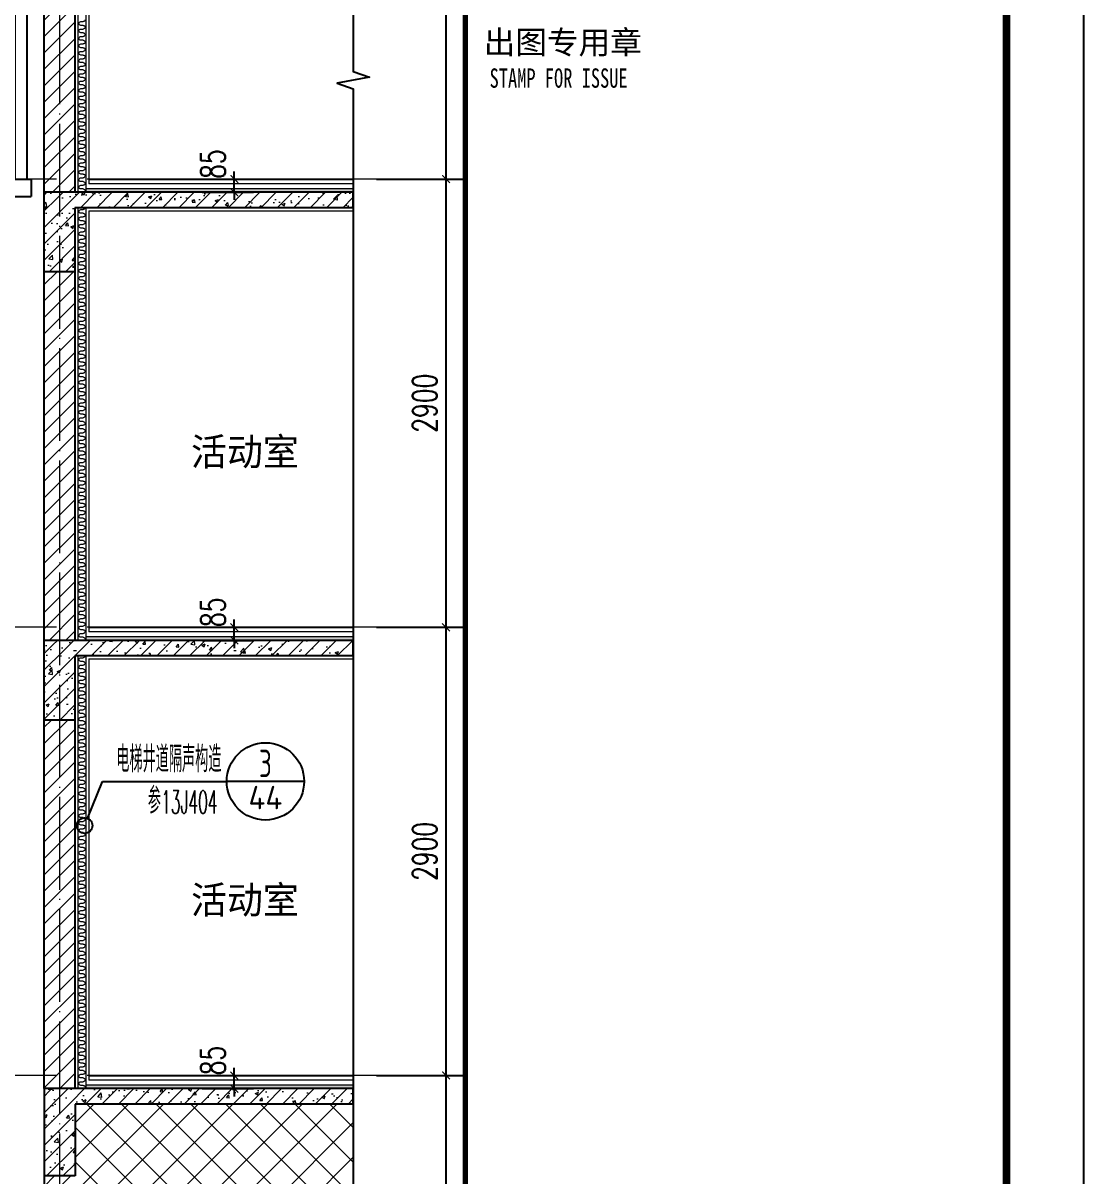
# Model space of a CAD drawing. Extents: x -812054 to 22247, y -644080 to 1003627.
# Drawn here: x -124486 to -117626, y -187671 to -180211 of the extents above; entities that cross this region are included whole.
import ezdxf
from ezdxf.enums import TextEntityAlignment as Align

# ---------------------------------------------------------------- set-up
doc = ezdxf.new("R2010")
doc.units = 0
doc.header["$LTSCALE"] = 1000
doc.linetypes.add('DOTE', pattern=[2.42, 2, -0.2, 0.02, -0.2])
doc.layers.get('0').update_dxf_attribs({"linetype": 'CONTINUOUS'})
doc.layers.get('DEFPOINTS').update_dxf_attribs({"linetype": 'CONTINUOUS'})
for name, color, linetype in [('-TK', 7, 'CONTINUOUS'), ('DIM_ELEV', 3, 'CONTINUOUS'), ('DIM_IDEN', 67, 'CONTINUOUS'), ('DIM_SYMB', 3, 'CONTINUOUS'), ('PUB_DIM', 3, 'CONTINUOUS'), ('PUB_TEXT', 2, 'CONTINUOUS'), ('WALL', 5, 'CONTINUOUS'), ('图签文字', 4, 'CONTINUOUS'), ('看线', 251, 'CONTINUOUS'), ('立面-看线', 251, 'CONTINUOUS'), ('设备', 253, 'CONTINUOUS')]:
    doc.layers.add(name, color=color, linetype=linetype)
for name, color, linetype, lineweight in [('DOTE', 19, 'DOTE', 9), ('PUB_HATCH', 8, 'CONTINUOUS', 9), ('内粉刷', 37, 'CONTINUOUS', 9), ('图框', 9, 'CONTINUOUS', 18), ('填充', 251, 'CONTINUOUS', 5)]:
    doc.layers.add(name, color=color, linetype=linetype, lineweight=lineweight)
doc.styles.add('_TCH_DIM', font='SIMPLEX.shx', dxfattribs={"width": 0.7, "bigfont": 'GBCBIG.shx'})
doc.styles.add('_TCH_DIM_T3', font='SIMPLEX', dxfattribs={"width": 0.705882, "bigfont": 'GBCBIG'})
doc.styles.add('STANDARD_T3', font='gbenor.shx', dxfattribs={"bigfont": 'gbcbig.shx'})
doc.styles.add('建筑图签-1', font='simhei.ttf', dxfattribs={"width": 0.7})
doc.dimstyles.new('_TCH_ARCH&&50', dxfattribs={"dimtxt": 157.5, "dimasz": 50, "dimexe": 125, "dimexo": 150, "dimgap": 58.75, "dimtad": 1, "dimdec": 0, "dimzin": 0, "dimdsep": 46, "dimtxsty": '_TCH_DIM_T3', "dimblk": 'ARCHTICK', "dimcen": 0.09, "dimclrt": 7, "dimazin": 0, "dimtfac": 1, "dimtdec": 0, "dimtix": 1, "dimtmove": 2, "dimatfit": 3, "dimldrblk": 'ARCHTICK', "dimfxl": 1, "dimtolj": 1, "dimtzin": 0, "dimarcsym": 0})
pattern_1 = [(45, (-275314.47, -94538.53), (-53.03303, 53.03303), [])]
pattern_2 = [(45, (-275314.47, -94592.38), (-53.03301, 53.03301), []), (50, (-275314.47, -94592.38), (215.17805, -18.82564), [22.5, -247.5]), (355, (-275314.47, -94592.38), (-41.6254, 225.65764), [18, -198]), (100.4514, (-275296.54, -94593.95), (173.55281, 206.83186), [19.12206, -210.34263]), (46.1842, (-275314.47, -94532.38), (320.1723, -49.6557), [33.75, -371.25]), (96.6356, (-275287.8, -94536.52), (280.3988, 292.23536), [28.6831, -315.5139]), (351.1842, (-275314.47, -94532.38), (280.3986, 292.2356), [27, -297]), (21, (-275284.47, -94547.38), (179.07212, -120.78567), [22.5, -247.5]), (326, (-275284.47, -94547.38), (72.9946, 217.545), [18, -198]), (71.4514, (-275269.55, -94557.45), (252.0668, 96.75915), [19.12206, -210.34263]), (37.5, (-275314.47, -94592.38), (3.647957, 99.868156), [0, -195.6, 0, -201, 0, -198.75]), (7.5, (-275314.47, -94592.38), (78.92086, 118.323514), [0, -114.6, 0, -191.1, 0, -75.75]), (327.5, (-275381.37, -94592.38), (160.14673, -6.76646), [0, -75, 0, -234, 0, -310.5]), (317.5, (-275411.37, -94592.38), (174.95585, 30.0315), [0, -97.5, 0, -155.4, 0, -220.5])]

# ---------------------------------------------------------------- blocks, each defined once
blk = doc.blocks.new('A1')
blk.add_lwpolyline([(0, 59400), (0, 0), (84100, 0), (84100, 59400)], close=True)
at = {"const_width": 100}
blk.add_lwpolyline([(2500, 58400), (2500, 1000), (83100, 1000), (83100, 58400)], close=True, dxfattribs=at)
at = {"layer": '图框', "const_width": 70}
blk.add_lwpolyline([(76100, 1000), (76100, 58400)], dxfattribs=at)
at = {"layer": '图框', "style": '建筑图签-1', "width": 0.7}
blk.add_text('STAMP FOR ISSUE', height=250, dxfattribs=at).set_placement((76413, 31081))
at = {"layer": '图签文字', "color": 7, "style": '建筑图签-1'}
blk.add_text('出图专用章', height=300, dxfattribs=at).set_placement((76336, 31518))
blk = doc.blocks.new('$LinePat$保温层')
at = {"color": 0}
for p, q in [((24, -24), (24, -56)), ((72, -56), (72, -24))]:
    blk.add_line(p, q, dxfattribs=at)
for centre, start, end in [((96, -24), 90, 180), ((0, -24), 0, 90), ((48, -56), 180, 0)]:
    blk.add_arc(centre, 24, start, end, dxfattribs=at)
blk = doc.blocks.new('A$C3EC504A2')
at = {"layer": '设备', "color": 206}
for p, q in [((-172.5, 1734.9), (-143, 1734.9)), ((143.4, 1764), (-143.4, 1764)), ((-133, 1724.9), (-133, 1609.2)), ((-91.6, 1764), (-91.6, -1418.3)), ((82.9, 1764), (82.9, -1418.3)), ((82.9, 1764), (82.9, 1570.1)), ((132.9, 1724.9), (132.9, 1609.2)), ((172.5, 1734.9), (142.9, 1734.9)), ((-91.6, 1570.1), (-242.2, 1570.1)), ((-213.1, 1599.2), (-143, 1599.2)), ((242.2, 1570.1), (82.9, 1570.1)), ((213.1, 1599.2), (142.9, 1599.2)), ((-952.1, 1158.1), (-868.8, 1158.1)), ((-175, -1204.9), (-175, -869.8)), ((175, -1204.9), (175, -869.8)), ((300, -1037.9), (-300, -1037.9)), ((-959.6, -1298), (834.8, -1298)), ((-959.6, -1298), (-959.6, -1418.3)), ((834.8, -1298), (834.8, -1418.3)), ((-959.6, -1418.3), (834.8, -1418.3)), ((-141.6, -1418.3), (-141.6, -1462)), ((132.9, -1418.3), (132.9, -1462)), ((-172.5, -1491.1), (-143, -1491.1)), ((143.4, -1462), (-143.4, -1462)), ((-133, -1501.1), (-133, -1546.6)), ((-91.6, -1462), (-91.6, -1585.7)), ((82.9, -1462), (82.9, -1585.7)), ((132.9, -1501.1), (132.9, -1546.6)), ((172.5, -1491.1), (142.9, -1491.1)), ((242.2, -1585.7), (-242.2, -1585.7)), ((-213.1, -1556.6), (-143, -1556.6)), ((213.1, -1556.6), (142.9, -1556.6))]:
    blk.add_line(p, q, dxfattribs=at)
for points in [[(722.6, 1363.4), (722.6, 1158.1), (-868.8, 1158.1), (-868.8, 1363.4)], [(722.6, 1158.1), (722.6, -1298), (-959.6, -1298), (-959.6, 1158.1)]]:
    blk.add_lwpolyline(points, close=True, dxfattribs=at)
for points in [[(-959.6, 1158.1), (-892.8, 1158.1), (-892.8, -1298)], [(722.6, 1158.1), (805.8, 1158.1), (805.8, -1298)]]:
    blk.add_lwpolyline(points, dxfattribs=at)
for centre, radius, start, end in [((-143.4, 1734.9), 29.1, 90.00001, 180.00001), ((-143, 1724.9), 10, 0.00001, 90.00001), ((142.9, 1724.9), 10, 90.00001, 180.00001), ((143.4, 1734.9), 29.1, 0.00001, 90.00001), ((-143, 1609.2), 10, 270.00001, 0.00001), ((142.9, 1609.2), 10, 180.00001, 270.00001), ((-213.1, 1570.1), 29.1, 90.00001, 180.00001), ((213.1, 1570.1), 29.1, 0.00001, 90.00001), ((-143.4, -1491.1), 29.1, 90.00001, 180.00001), ((-143, -1501.1), 10, 0.00001, 90.00001), ((142.9, -1501.1), 10, 90.00001, 180.00001), ((143.4, -1491.1), 29.1, 0.00001, 90.00001), ((-213.1, -1585.7), 29.1, 90.00001, 180.00001), ((-143, -1546.6), 10, 270.00001, 0.00001), ((142.9, -1546.6), 10, 180.00001, 270.00001), ((213.1, -1585.7), 29.1, 0.00001, 90.00001)]:
    blk.add_arc(centre, radius, start, end, dxfattribs=at)
blk = doc.blocks.new('BFGBFBCBVFB')
at = {"layer": 'PUB_HATCH'}
h = blk.add_hatch(dxfattribs=at)
h.set_pattern_fill('普通砖', color=256, scale=30, style=0)
h.set_pattern_definition([(45, (0, 53.85), (-53.03303, 53.03303), [])])
h.paths.add_polyline_path([(896472.3, 25480), (896272.3, 25480), (896272.3, 23095), (896472.3, 23095)])
at = {"layer": 'WALL'}
for p, q in [((896272.3, 25480), (896272.3, 23095)), ((896472.3, 25480), (896472.3, 23095)), ((896472.3, 23095), (896272.3, 23095))]:
    blk.add_line(p, q, dxfattribs=at)
at = {"layer": '内粉刷'}
for p, q in [((896493.3, 23095), (896493.3, 25895)), ((896543.3, 25895), (896543.3, 23095))]:
    blk.add_line(p, q, dxfattribs=at)
blk.add_lwpolyline([(896563.3, 25875), (896563.3, 23150)], dxfattribs=at)
at = {"layer": '填充', "color": 252, "xscale": -0.5013020832264923, "yscale": 0.499999999874268, "zscale": 0.4999999998742679, "rotation": 269.9999999995265}
for p in [(896538.3, 24162.5), (896538.3, 24114.3), (896538.3, 24066.2), (896538.3, 24018.1), (896538.3, 23970), (896538.3, 23921.8), (896538.3, 23873.7), (896538.3, 23825.6), (896538.3, 23777.5), (896538.3, 23729.3), (896538.3, 23681.2), (896538.3, 23633.1), (896538.3, 23585), (896538.3, 23536.8), (896538.3, 23488.7), (896538.3, 23440.6), (896538.3, 23392.5), (896538.3, 23344.3), (896538.3, 23296.2), (896538.3, 23248.1), (896538.3, 23200), (896538.3, 23151.8), (896538.3, 23103.7)]:
    blk.add_blockref('$LinePat$保温层', p, dxfattribs=at)
blk = doc.blocks.new('_ArchTick')
at = {"color": 0, "linetype": 'ByBlock', "const_width": 0.15}
blk.add_lwpolyline([(-0.5, -0.5), (0.5, 0.5)], dxfattribs=at)
blk = doc.blocks.new('*D1162')
at = {"layer": 'DEFPOINTS', "color": 0, "transparency": 16777216}
for p in [(-123478.8, -187020.8), (-123120.4, -187020.8), (-123478.8, -187105.8)]:
    blk.add_point(p, dxfattribs=at)
at = {"layer": 'PUB_DIM', "color": 0, "lineweight": -2, "transparency": 16777216}
for p, q in [((-123120.4, -187020.8), (-123120.4, -186970.8)), ((-123328.8, -187020.8), (-122995.4, -187020.8)), ((-123120.4, -187105.8), (-123120.4, -187020.8)), ((-123328.8, -187105.8), (-122995.4, -187105.8)), ((-123120.4, -187105.8), (-123120.4, -187155.8))]:
    blk.add_line(p, q, dxfattribs=at)
at = {"layer": 'PUB_DIM', "color": 0, "lineweight": -2, "transparency": 16777216, "xscale": 50, "yscale": 50, "zscale": 50}
for p, rotation in [((-123120.4, -187020.8), 270), ((-123120.4, -187105.8), 90)]:
    blk.add_blockref('_ArchTick', p, dxfattribs=dict(at, rotation=rotation))
at = {"layer": 'PUB_DIM', "color": 7, "transparency": 16777216, "insert": (-123257.9, -186924.1), "char_height": 157.5, "attachment_point": 5, "rotation": 90, "style": '_TCH_DIM_T3'}
blk.add_mtext('\\A1;85', dxfattribs=at)
blk = doc.blocks.new('*D1163')
at = {"layer": 'DEFPOINTS', "color": 0, "transparency": 16777216}
for p in [(-123478.8, -184120.8), (-123120.4, -184120.8), (-123478.8, -184205.8)]:
    blk.add_point(p, dxfattribs=at)
at = {"layer": 'PUB_DIM', "color": 0, "lineweight": -2, "transparency": 16777216}
for p, q in [((-123120.4, -184120.8), (-123120.4, -184070.8)), ((-123328.8, -184120.8), (-122995.4, -184120.8)), ((-123120.4, -184205.8), (-123120.4, -184120.8)), ((-123328.8, -184205.8), (-122995.4, -184205.8)), ((-123120.4, -184205.8), (-123120.4, -184255.8))]:
    blk.add_line(p, q, dxfattribs=at)
at = {"layer": 'PUB_DIM', "color": 0, "lineweight": -2, "transparency": 16777216, "xscale": 50, "yscale": 50, "zscale": 50}
for p, rotation in [((-123120.4, -184120.8), 270), ((-123120.4, -184205.8), 90)]:
    blk.add_blockref('_ArchTick', p, dxfattribs=dict(at, rotation=rotation))
at = {"layer": 'PUB_DIM', "color": 7, "transparency": 16777216, "insert": (-123257.9, -184024.1), "char_height": 157.5, "attachment_point": 5, "rotation": 90, "style": '_TCH_DIM_T3'}
blk.add_mtext('\\A1;85', dxfattribs=at)
blk = doc.blocks.new('*D1164')
at = {"layer": 'DEFPOINTS', "color": 0, "transparency": 16777216}
for p in [(-123478.8, -181220.8), (-123120.4, -181220.8), (-123478.8, -181305.8)]:
    blk.add_point(p, dxfattribs=at)
at = {"layer": 'PUB_DIM', "color": 0, "lineweight": -2, "transparency": 16777216}
for p, q in [((-123120.4, -181220.8), (-123120.4, -181170.8)), ((-123328.8, -181220.8), (-122995.4, -181220.8)), ((-123120.4, -181305.8), (-123120.4, -181220.8)), ((-123328.8, -181305.8), (-122995.4, -181305.8)), ((-123120.4, -181305.8), (-123120.4, -181355.8))]:
    blk.add_line(p, q, dxfattribs=at)
at = {"layer": 'PUB_DIM', "color": 0, "lineweight": -2, "transparency": 16777216, "xscale": 50, "yscale": 50, "zscale": 50}
for p, rotation in [((-123120.4, -181220.8), 270), ((-123120.4, -181305.8), 90)]:
    blk.add_blockref('_ArchTick', p, dxfattribs=dict(at, rotation=rotation))
at = {"layer": 'PUB_DIM', "color": 7, "transparency": 16777216, "insert": (-123257.9, -181124.1), "char_height": 157.5, "attachment_point": 5, "rotation": 90, "style": '_TCH_DIM_T3'}
blk.add_mtext('\\A1;85', dxfattribs=at)
blk = doc.blocks.new('*D1205')
at = {"layer": 'DEFPOINTS', "color": 0, "transparency": 16777216}
for p in [(-122351.1, -187020.8), (-121751.1, -187020.8), (-122351.1, -191770.8)]:
    blk.add_point(p, dxfattribs=at)
at = {"layer": 'PUB_DIM', "color": 0, "lineweight": -2, "transparency": 16777216}
for p, q in [((-122201.1, -187020.8), (-121626.1, -187020.8)), ((-121751.1, -191770.8), (-121751.1, -187020.8)), ((-122201.1, -191770.8), (-121626.1, -191770.8))]:
    blk.add_line(p, q, dxfattribs=at)
at = {"layer": 'PUB_DIM', "color": 0, "lineweight": -2, "transparency": 16777216, "xscale": 50, "yscale": 50, "zscale": 50}
for p, rotation in [((-121751.1, -187020.8), 90), ((-121751.1, -191770.8), 270)]:
    blk.add_blockref('_ArchTick', p, dxfattribs=dict(at, rotation=rotation))
at = {"layer": 'PUB_DIM', "color": 7, "transparency": 16777216, "insert": (-121888.6, -189395.8), "char_height": 157.5, "attachment_point": 5, "rotation": 90, "style": '_TCH_DIM_T3'}
blk.add_mtext('\\A1;4750', dxfattribs=at)
blk = doc.blocks.new('*D1206')
at = {"layer": 'DEFPOINTS', "color": 0, "transparency": 16777216}
for p in [(-122351.1, -184120.8), (-121751.1, -184120.8), (-122351.1, -187020.8)]:
    blk.add_point(p, dxfattribs=at)
at = {"layer": 'PUB_DIM', "color": 0, "lineweight": -2, "transparency": 16777216}
for p, q in [((-122201.1, -184120.8), (-121626.1, -184120.8)), ((-121751.1, -187020.8), (-121751.1, -184120.8)), ((-122201.1, -187020.8), (-121626.1, -187020.8))]:
    blk.add_line(p, q, dxfattribs=at)
at = {"layer": 'PUB_DIM', "color": 0, "lineweight": -2, "transparency": 16777216, "xscale": 50, "yscale": 50, "zscale": 50}
for p, rotation in [((-121751.1, -184120.8), 90), ((-121751.1, -187020.8), 270)]:
    blk.add_blockref('_ArchTick', p, dxfattribs=dict(at, rotation=rotation))
at = {"layer": 'PUB_DIM', "color": 7, "transparency": 16777216, "insert": (-121888.6, -185570.8), "char_height": 157.5, "attachment_point": 5, "rotation": 90, "style": '_TCH_DIM_T3'}
blk.add_mtext('\\A1;2900', dxfattribs=at)
blk = doc.blocks.new('*D1207')
at = {"layer": 'DEFPOINTS', "color": 0, "transparency": 16777216}
for p in [(-122351.1, -181220.8), (-121751.1, -181220.8), (-122351.1, -184120.8)]:
    blk.add_point(p, dxfattribs=at)
at = {"layer": 'PUB_DIM', "color": 0, "lineweight": -2, "transparency": 16777216}
for p, q in [((-122201.1, -181220.8), (-121626.1, -181220.8)), ((-121751.1, -184120.8), (-121751.1, -181220.8)), ((-122201.1, -184120.8), (-121626.1, -184120.8))]:
    blk.add_line(p, q, dxfattribs=at)
at = {"layer": 'PUB_DIM', "color": 0, "lineweight": -2, "transparency": 16777216, "xscale": 50, "yscale": 50, "zscale": 50}
for p, rotation in [((-121751.1, -181220.8), 90), ((-121751.1, -184120.8), 270)]:
    blk.add_blockref('_ArchTick', p, dxfattribs=dict(at, rotation=rotation))
at = {"layer": 'PUB_DIM', "color": 7, "transparency": 16777216, "insert": (-121888.6, -182670.8), "char_height": 157.5, "attachment_point": 5, "rotation": 90, "style": '_TCH_DIM_T3'}
blk.add_mtext('\\A1;2900', dxfattribs=at)
blk = doc.blocks.new('*D1208')
at = {"layer": 'DEFPOINTS', "color": 0, "transparency": 16777216}
for p in [(-122351.1, -178320.8), (-121751.1, -178320.8), (-122351.1, -181220.8)]:
    blk.add_point(p, dxfattribs=at)
at = {"layer": 'PUB_DIM', "color": 0, "lineweight": -2, "transparency": 16777216}
for p, q in [((-122201.1, -178320.8), (-121626.1, -178320.8)), ((-121751.1, -181220.8), (-121751.1, -178320.8)), ((-122201.1, -181220.8), (-121626.1, -181220.8))]:
    blk.add_line(p, q, dxfattribs=at)
at = {"layer": 'PUB_DIM', "color": 0, "lineweight": -2, "transparency": 16777216, "xscale": 50, "yscale": 50, "zscale": 50}
for p, rotation in [((-121751.1, -178320.8), 90), ((-121751.1, -181220.8), 270)]:
    blk.add_blockref('_ArchTick', p, dxfattribs=dict(at, rotation=rotation))
at = {"layer": 'PUB_DIM', "color": 7, "transparency": 16777216, "insert": (-121888.6, -179770.8), "char_height": 157.5, "attachment_point": 5, "rotation": 90, "style": '_TCH_DIM_T3'}
blk.add_mtext('\\A1;2900', dxfattribs=at)

msp = doc.modelspace()

# ---------------------------------------------------------------- hatches: boundary and pattern name
at = {"layer": 'PUB_HATCH'}
h = msp.add_hatch(dxfattribs=at)
h.set_pattern_fill('钢筋混凝土', color=256, scale=30, style=0)
h.set_pattern_definition(pattern_2)
h.paths.add_polyline_path([(-122351.07, -181305.8), (-124351.15, -181305.8), (-124151.15, -181405.8), (-122351.07, -181405.8)])
h = msp.add_hatch(dxfattribs=at)
h.set_pattern_fill('钢筋混凝土', color=256, scale=30, style=0)
h.set_pattern_definition(pattern_2)
h.paths.add_polyline_path([(-124151.15, -181405.8), (-124351.15, -181305.8), (-124351.15, -181820.8), (-124151.15, -181820.8)])
h = msp.add_hatch(dxfattribs=at)
h.set_pattern_fill('普通砖', color=256, scale=30, style=0)
h.set_pattern_definition(pattern_1)
h.paths.add_polyline_path([(-124151.15, -181820.8), (-124351.15, -181820.8), (-124351.15, -184205.8), (-124151.15, -184205.8)])
h = msp.add_hatch(dxfattribs=at)
h.set_pattern_fill('钢筋混凝土', color=256, scale=30, style=0)
h.set_pattern_definition(pattern_2)
h.paths.add_polyline_path([(-122351.07, -184205.8), (-124351.15, -184205.8), (-124151.15, -184305.8), (-122351.07, -184305.8)])
h = msp.add_hatch(dxfattribs=at)
h.set_pattern_fill('钢筋混凝土', color=256, scale=30, style=0)
h.set_pattern_definition(pattern_2)
h.paths.add_polyline_path([(-124151.15, -184305.8), (-124351.15, -184205.8), (-124351.15, -184720.8), (-124151.15, -184720.8)])
h = msp.add_hatch(dxfattribs=at)
h.set_pattern_fill('普通砖', color=256, scale=30, style=0)
h.set_pattern_definition(pattern_1)
h.paths.add_polyline_path([(-124151.15, -184720.8), (-124351.15, -184720.8), (-124351.15, -187105.8), (-124151.15, -187105.8)])
h = msp.add_hatch(dxfattribs=at)
h.set_pattern_fill('钢筋混凝土', color=256, scale=30, style=0)
h.set_pattern_definition(pattern_2)
h.paths.add_polyline_path([(-122351.1, -187105.8), (-124350.16, -187105.8), (-124150.16, -187205.8), (-122351.1, -187205.8)])
h = msp.add_hatch(dxfattribs=at)
h.set_pattern_fill('钢筋混凝土', color=256, scale=30, style=0)
h.set_pattern_definition(pattern_2)
h.paths.add_polyline_path([(-124150.16, -187205.8), (-124350.16, -187105.8), (-124350.16, -187670.75), (-124150.16, -187670.75)])
h = msp.add_hatch(dxfattribs=at)
h.set_pattern_fill('普通砖', color=256, scale=30, style=0)
h.set_pattern_definition(pattern_1)
h.paths.add_polyline_path([(-124150.16, -187670.75), (-124350.16, -187670.75), (-124350.2, -191870.8), (-124150.2, -191870.8)])
at = {"layer": '填充'}
h = msp.add_hatch(dxfattribs=at)
h.set_pattern_fill('ANSI37', color=196, scale=100, style=0)
h.set_pattern_definition([(45, (-1422484.02, -696521.58), (-112.253202, 112.253202), []), (135, (-1422484.02, -696521.58), (-112.253202, -112.253202), [])])
h.paths.add_polyline_path([(-122351.1, -191770.8), (-122351.1, -187205.8), (-124150.16, -187205.8), (-124150.16, -187205.8), (-124150.16, -191770.8)])
at = {"layer": '立面-看线'}
h = msp.add_hatch(dxfattribs=at)
h.set_pattern_fill('HONEY', color=256, scale=7)
h.set_pattern_definition([(0, (-926992.243, -566667.75), (16.66875, 9.623705), [11.1125, -22.225]), (120, (-926992.243, -566667.75), (-16.66874801, 9.62370845), [11.1125, -22.225]), (60, (-926992.243, -566667.75), (1.99e-06, 19.24741345), [-22.225, 11.1125])])
h.paths.add_polyline_path([(-124080.17, -181280.8), (-124080.17, -181305.8), (-122351.07, -181305.8), (-122351.07, -181280.8)])
h = msp.add_hatch(dxfattribs=at)
h.set_pattern_fill('HONEY', color=256, scale=7)
h.set_pattern_definition([(0, (-926992.239, -569567.75), (16.66875, 9.623705), [11.1125, -22.225]), (120, (-926992.239, -569567.75), (-16.66874801, 9.62370845), [11.1125, -22.225]), (60, (-926992.239, -569567.75), (1.99e-06, 19.24741345), [-22.225, 11.1125])])
h.paths.add_polyline_path([(-124080.16, -184180.8), (-124080.16, -184205.8), (-122351.07, -184205.8), (-122351.07, -184180.8)])
h = msp.add_hatch(dxfattribs=at)
h.set_pattern_fill('HONEY', color=256, scale=7)
h.set_pattern_definition([(0, (-926992.27, -572467.75), (16.66875, 9.623705), [11.1125, -22.225]), (120, (-926992.27, -572467.75), (-16.66874801, 9.62370845), [11.1125, -22.225]), (60, (-926992.27, -572467.75), (1.99e-06, 19.24741345), [-22.225, 11.1125])])
h.paths.add_polyline_path([(-124080.16, -187080.8), (-124080.16, -187105.8), (-122351.1, -187105.8), (-122351.1, -187080.8)])

# ---------------------------------------------------------------- linework, layer by layer
at = {"layer": 'DIM_ELEV'}
for p, q in [((-122151.1, -181220.8), (-121626.1, -181220.8)), ((-122151.1, -184120.8), (-121626.1, -184120.8)), ((-122151.1, -187020.8), (-121626.1, -187020.8))]:
    msp.add_line(p, q, dxfattribs=at)
at = {"layer": 'DIM_IDEN', "color": 3}
for p, q in [((-124069.91, -185357.65), (-123973.11, -185117.75)), ((-123973.11, -185117.75), (-123169.24, -185117.75)), ((-122669.24, -185117.75), (-123169.24, -185117.75))]:
    msp.add_line(p, q, dxfattribs=at)
for centre, radius in [((-122919.24, -185117.75), 250), ((-124088.68, -185404.17), 50.16)]:
    msp.add_circle(centre, radius, dxfattribs=at)
at = {"layer": 'DIM_SYMB'}
msp.add_lwpolyline([(-122351.1, -168520.8), (-122351.1, -180523.94), (-122246.1, -180562.15), (-122456.1, -180599.18), (-122351.1, -180636.44), (-122351.1, -192639.58)], dxfattribs=at)
at = {"layer": 'DOTE', "linetype": 'DOTE', "ltscale": 0.3}
msp.add_line((-124251.16, -168520.8), (-124251.14, -193420.8), dxfattribs=at)
at = {"layer": 'DOTE', "linetype": 'DOTE'}
for p, q in [((-121851.1, -181220.8), (-137328.16, -181220.8)), ((-121851.1, -184120.8), (-137328.16, -184120.8)), ((-121851.1, -187020.8), (-137328.16, -187020.8))]:
    msp.add_line(p, q, dxfattribs=at)
at = {"layer": 'PUB_HATCH', "color": 215, "true_color": 0xa953a0}
for p, q in [((-124080.17, -181280.8), (-122351.07, -181280.8)), ((-124080.16, -184180.8), (-122351.07, -184180.8)), ((-124080.16, -187080.8), (-122351.1, -187080.8))]:
    msp.add_line(p, q, dxfattribs=at)
at = {"layer": 'WALL'}
for p, q in [((-122351.07, -181305.8), (-124351.15, -181305.8)), ((-124351.15, -181305.8), (-124351.15, -181820.8)), ((-122351.07, -181405.8), (-122351.07, -181305.8)), ((-122351.07, -181405.8), (-124151.15, -181405.8)), ((-124151.15, -181405.8), (-124151.15, -181820.8)), ((-124351.15, -181820.8), (-124351.15, -184205.8)), ((-124151.15, -181820.8), (-124351.15, -181820.8)), ((-124151.15, -181820.8), (-124151.15, -184205.8)), ((-122351.07, -184205.8), (-124351.15, -184205.8)), ((-124351.15, -184205.8), (-124351.15, -184720.8)), ((-122351.07, -184305.8), (-122351.07, -184205.8)), ((-122351.07, -184305.8), (-124151.15, -184305.8)), ((-124151.15, -184305.8), (-124151.15, -184720.8)), ((-124351.15, -184720.8), (-124351.15, -187105.8)), ((-124151.15, -184720.8), (-124351.15, -184720.8)), ((-124151.15, -184720.8), (-124151.15, -187105.8)), ((-122351.1, -187105.8), (-124350.16, -187105.8)), ((-124350.16, -187105.8), (-124350.16, -187670.75)), ((-122351.1, -187205.8), (-122351.1, -187105.8)), ((-122351.1, -187205.8), (-124150.16, -187205.8)), ((-124150.16, -187205.8), (-124150.16, -187670.75)), ((-124350.16, -187670.75), (-124350.2, -191870.8)), ((-124150.16, -187670.75), (-124350.16, -187670.75))]:
    msp.add_line(p, q, dxfattribs=at)
at = {"layer": '内粉刷'}
for p, q in [((-124130.17, -184205.76), (-124130.17, -181405.8)), ((-124080.17, -181405.8), (-124080.17, -184205.76)), ((-124060.17, -181425.8), (-122351.07, -181425.8)), ((-124130.16, -187105.76), (-124130.16, -184305.8)), ((-124080.16, -184305.8), (-124080.16, -187105.76)), ((-124060.16, -184325.8), (-122351.07, -184325.8))]:
    msp.add_line(p, q, dxfattribs=at)
for points in [[(-122351.07, -181250.8), (-124060.17, -181250.8)], [(-124060.17, -181425.8), (-124060.17, -184150.8)], [(-122351.07, -184150.8), (-124060.16, -184150.8)], [(-124060.16, -184325.8), (-124060.16, -187050.8)], [(-122351.1, -187050.8), (-124060.16, -187050.8)]]:
    msp.add_lwpolyline(points, dxfattribs=at)
at = {"layer": '看线', "color": 32}
for p, q in [((-124060.17, -181220.8), (-122351.07, -181220.8)), ((-124060.16, -184120.8), (-122351.07, -184120.8)), ((-124060.19, -187020.8), (-122351.1, -187020.8))]:
    msp.add_line(p, q, dxfattribs=at)

# ---------------------------------------------------------------- block references
at = {"layer": '-TK', "xscale": 0.5, "yscale": 0.5, "zscale": 0.5}
msp.add_blockref('A1', (-159676.1, -196170.18), dxfattribs=at)
msp.add_blockref('BFGBFBCBVFB', (-1020623.55, -204400.59))
at = {"xscale": 0.9285492283842308, "yscale": 0.9285492283842308, "zscale": 0.9285492283842308}
msp.add_blockref('A$C3EC504A2', (-125210.06, -180015.54), dxfattribs=at)
at = {"layer": '填充', "color": 252, "xscale": -0.5013020832264923, "yscale": 0.499999999874268, "zscale": 0.4999999998742679, "rotation": 269.9999999995265}
for p in [(-124085.17, -181453.92), (-124085.17, -181502.05), (-124085.17, -181550.17), (-124085.17, -181598.3), (-124085.17, -181646.42), (-124085.17, -181694.55), (-124085.17, -181742.67), (-124085.17, -181790.8), (-124085.17, -181838.92), (-124085.17, -181887.05), (-124085.17, -181935.17), (-124085.17, -181983.3), (-124085.17, -182031.42), (-124085.17, -182079.55), (-124085.17, -182127.67), (-124085.17, -182175.8), (-124085.17, -182223.92), (-124085.17, -182272.05), (-124085.17, -182320.17), (-124085.17, -182368.3), (-124085.17, -182416.42), (-124085.17, -182464.55), (-124085.17, -182512.67), (-124085.17, -182560.8), (-124085.17, -182608.92), (-124085.17, -182657.05), (-124085.17, -182705.17), (-124085.17, -182753.3), (-124085.17, -182801.42), (-124085.17, -182849.55), (-124085.17, -182897.67), (-124085.17, -182945.8), (-124085.17, -182993.92), (-124085.17, -183042.05), (-124085.17, -183090.17), (-124085.17, -183138.3), (-124085.17, -183186.42), (-124085.17, -183234.55), (-124085.17, -183282.67), (-124085.17, -183330.8), (-124085.17, -183378.92), (-124085.17, -183427.05), (-124085.17, -183475.17), (-124085.17, -183523.3), (-124085.17, -183571.42), (-124085.17, -183619.55), (-124085.17, -183667.67), (-124085.17, -183715.8), (-124085.17, -183763.92), (-124085.17, -183812.05), (-124085.17, -183860.17), (-124085.17, -183908.3), (-124085.17, -183956.42), (-124085.17, -184004.55), (-124085.17, -184052.67), (-124085.17, -184100.8), (-124085.17, -184148.92), (-124085.17, -184197.05), (-124085.16, -184353.92), (-124085.16, -184402.05), (-124085.16, -184450.17), (-124085.16, -184498.3), (-124085.16, -184546.42), (-124085.16, -184594.55), (-124085.16, -184642.67), (-124085.16, -184690.8), (-124085.16, -184738.92), (-124085.16, -184787.05), (-124085.16, -184835.17), (-124085.16, -184883.3), (-124085.16, -184931.42), (-124085.16, -184979.55), (-124085.16, -185027.67), (-124085.16, -185075.8), (-124085.16, -185123.92), (-124085.16, -185172.05), (-124085.16, -185220.17), (-124085.16, -185268.3), (-124085.16, -185316.42), (-124085.16, -185364.55), (-124085.16, -185412.67), (-124085.16, -185460.8), (-124085.16, -185508.92), (-124085.16, -185557.05), (-124085.16, -185605.17), (-124085.16, -185653.3), (-124085.16, -185701.42), (-124085.16, -185749.55), (-124085.16, -185797.67), (-124085.16, -185845.8), (-124085.16, -185893.92), (-124085.16, -185942.05), (-124085.16, -185990.17), (-124085.16, -186038.3), (-124085.16, -186086.42), (-124085.16, -186134.55), (-124085.16, -186182.67), (-124085.16, -186230.8), (-124085.16, -186278.92), (-124085.16, -186327.05), (-124085.16, -186375.17), (-124085.16, -186423.3), (-124085.16, -186471.42), (-124085.16, -186519.55), (-124085.16, -186567.67), (-124085.16, -186615.8), (-124085.16, -186663.92), (-124085.16, -186712.05), (-124085.16, -186760.17), (-124085.16, -186808.3), (-124085.16, -186856.42), (-124085.16, -186904.55), (-124085.16, -186952.67), (-124085.16, -187000.8), (-124085.16, -187048.92), (-124085.16, -187097.05)]:
    msp.add_blockref('$LinePat$保温层', p, dxfattribs=at)

# ---------------------------------------------------------------- texts
at = {"layer": 'PUB_TEXT'}
for p in [(-123400.3, -183074.21), (-123400.3, -185974.21)]:
    msp.add_text('活动室', height=178.723, dxfattribs=at).set_placement(p)
at = {"layer": 'PUB_TEXT', "color": 3, "style": '_TCH_DIM'}
for s, height, width, p in [('电梯井道隔声构造', 168.794, 0.7, (-123883.91, -185058.39)), ('参', 168.79, 0.7, (-123679.8, -185326.04)), ('13J404', 148.75, 0.494118, (-123593.79, -185326.04))]:
    msp.add_text(s, height=height, dxfattribs=dict(at, width=width)).set_placement(p)
at = {"layer": 'PUB_TEXT', "color": 3, "style": 'STANDARD_T3'}
for s, height, width, p, p2 in [('3', 177.82, 0.951379, (-122960.93, -185090.28), (-122877.55, -185090.28)), ('44', 151.987, 1.195402, (-123029, -185298.78), (-122809.47, -185298.78))]:
    msp.add_text(s, height=height, dxfattribs=dict(at, width=width)).set_placement(p, p2, align=Align.FIT)

# ---------------------------------------------------------------- dimensions: what is measured, and where the dimension line sits
at = {"layer": 'PUB_DIM'}
for p1, p2, picture, middle in [((-122351.1, -181220.8), (-122351.1, -178320.8), '*D1208', (-121888.6, -179770.8)), ((-122351.1, -184120.8), (-122351.1, -181220.8), '*D1207', (-121888.6, -182670.8)), ((-122351.1, -187020.8), (-122351.1, -184120.8), '*D1206', (-121888.6, -185570.8)), ((-122351.1, -191770.8), (-122351.1, -187020.8), '*D1205', (-121888.6, -189395.8))]:
    dim = msp.add_aligned_dim(p1=p1, p2=p2, distance=-600, dimstyle='_TCH_ARCH&&50', dxfattribs=at)
    dim.commit()
    dim.dimension.update_dxf_attribs({"geometry": picture, "text_midpoint": middle})
for base, p1, p2, picture, middle in [((-123120.37, -181220.82), (-123478.78, -181305.8), (-123478.78, -181220.82), '*D1164', (-123257.87, -181124.11)), ((-123120.37, -184120.82), (-123478.78, -184205.8), (-123478.78, -184120.82), '*D1163', (-123257.87, -184024.11)), ((-123120.37, -187020.82), (-123478.78, -187105.8), (-123478.78, -187020.82), '*D1162', (-123257.87, -186924.11))]:
    dim = msp.add_linear_dim(base=base, p1=p1, p2=p2, angle=90, dimstyle='_TCH_ARCH&&50', dxfattribs=at)
    dim.commit()
    dim.dimension.update_dxf_attribs({"geometry": picture, "text_midpoint": middle, "dimtype": 161})

doc.saveas('drawing.dxf')
